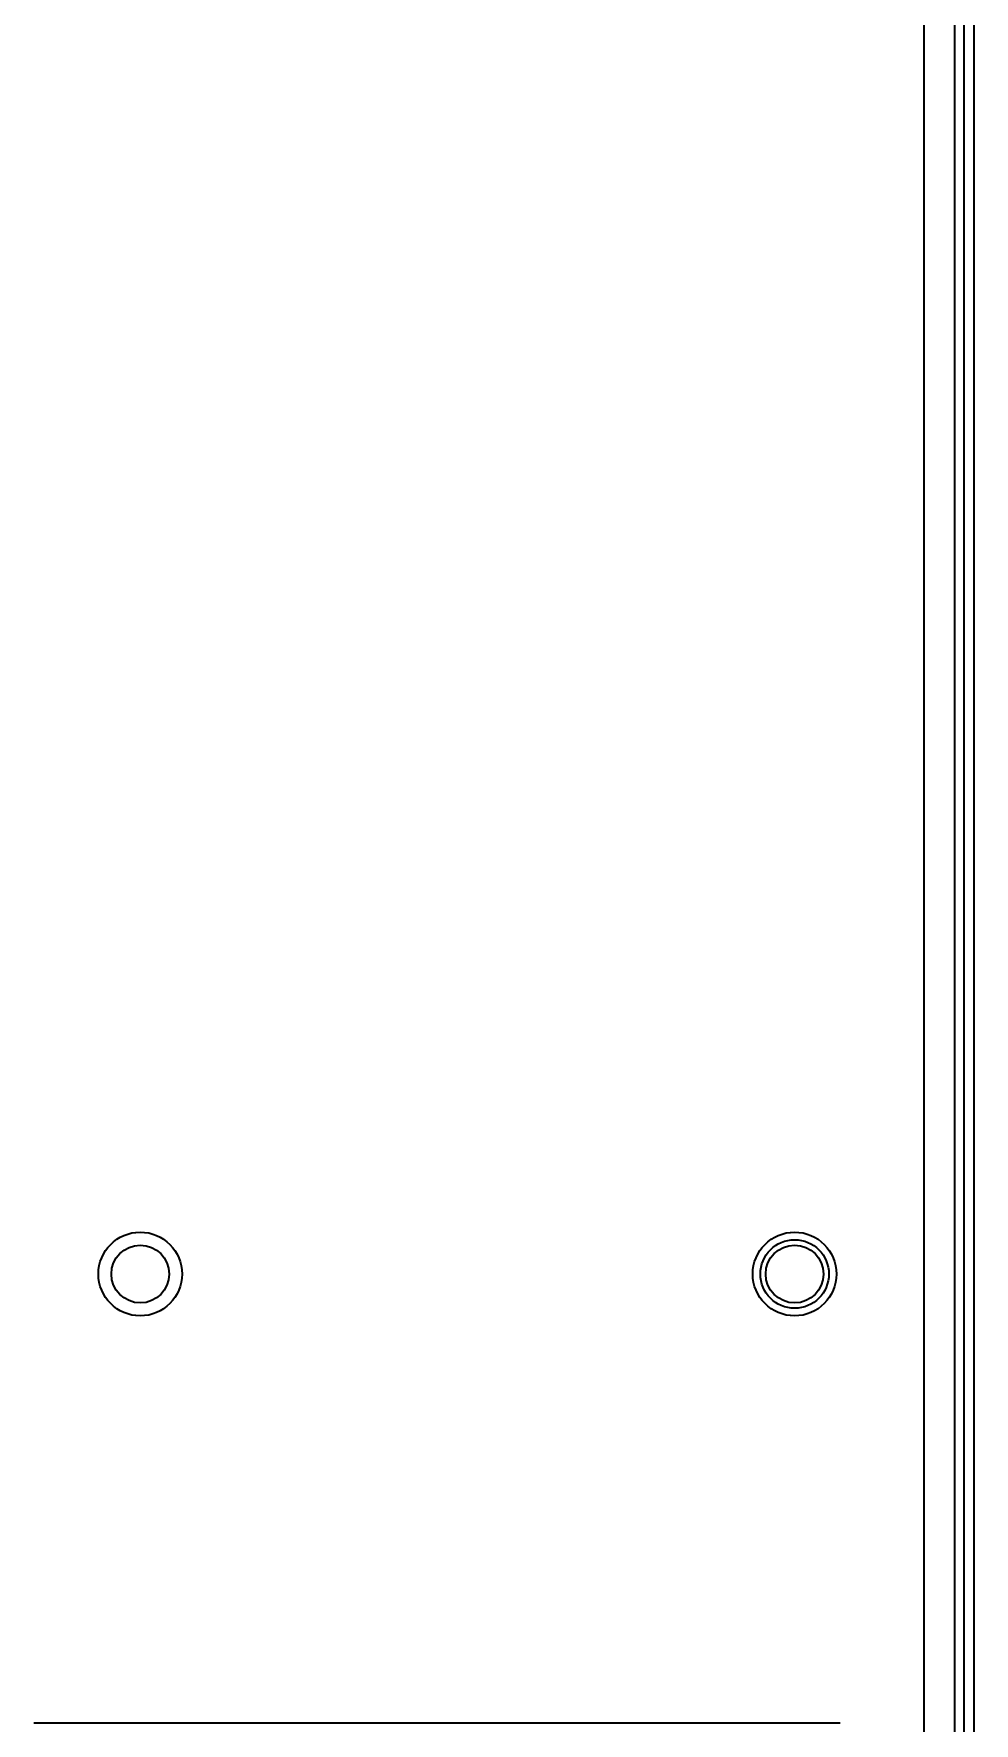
# Model space of a CAD drawing. Extents: x 6336 to 10269, y -393 to 3036.
# Drawn here: x 9117.6 to 9179.4, y 2401.2 to 2512.2 of the extents above; entities that cross this region are included whole.
import ezdxf

# ---------------------------------------------------------------- set-up
doc = ezdxf.new("R2010")
doc.units = 0
doc.header["$LTSCALE"] = 5
doc.layers.add('1', color=7, linetype='CONTINUOUS', true_color=0xffffff)

msp = doc.modelspace()

# ---------------------------------------------------------------- linework, layer by layer
at = {"layer": '1', "color": 7, "linetype": 'Continuous', "lineweight": 35}
for p, q in [((9178.07, 2899.73), (9178.07, 2264.33)), ((9179.37, 2249.53), (9179.37, 2898.93)), ((9178.68, 2895.93), (9178.68, 2252.53)), ((9176.07, 2853.71), (9176.07, 2359.74)), ((9170.57, 2401.23), (9117.57, 2401.23))]:
    msp.add_line(p, q, dxfattribs=at)
for centre, radius in [((9124.57, 2430.73), 2.75), ((9167.57, 2430.73), 2.75), ((9124.57, 2430.73), 1.9), ((9167.57, 2430.73), 2.25), ((9167.57, 2430.73), 1.9)]:
    msp.add_circle(centre, radius, dxfattribs=at)

doc.saveas('drawing.dxf')
